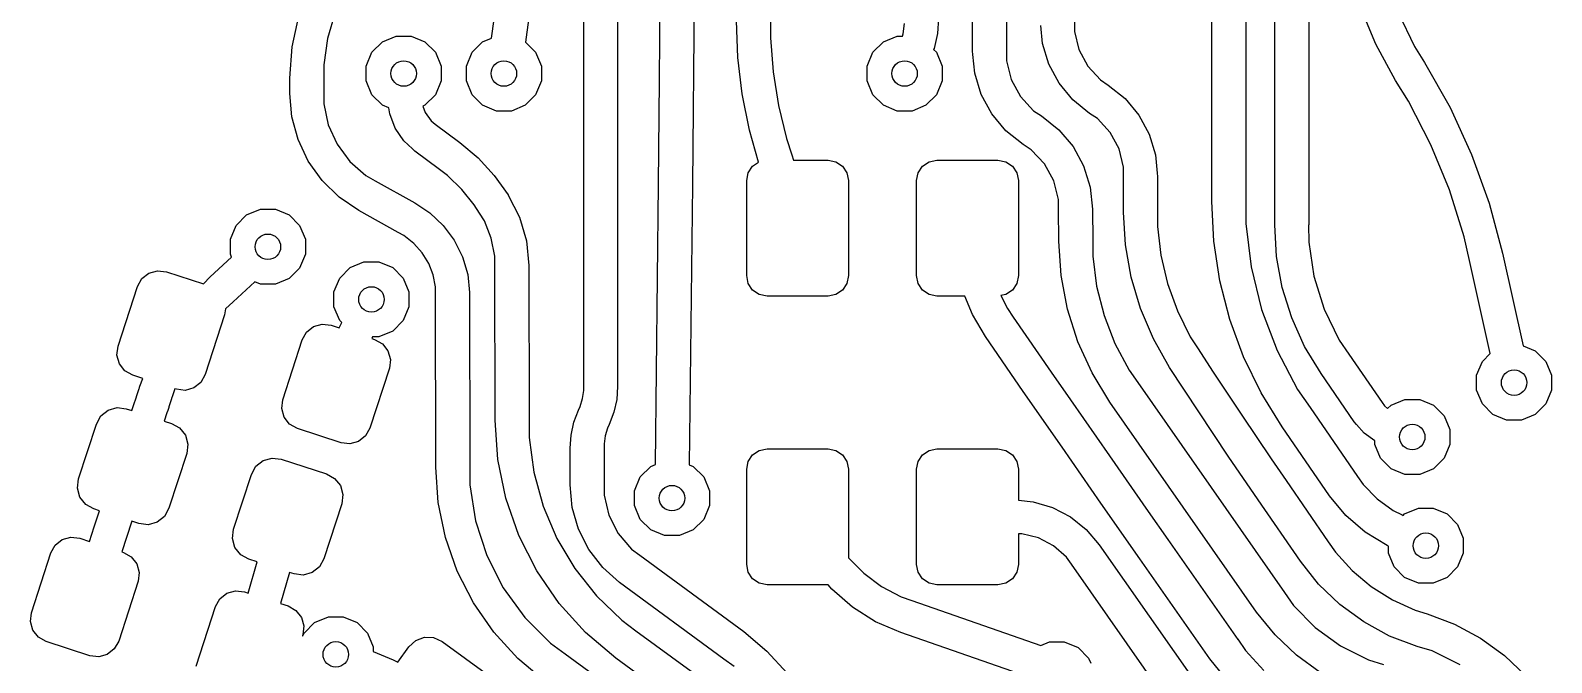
# Model space of a CAD drawing. Extents: x 111.5 to 167.6, y -133.5 to -81.5.
# Drawn here: x 154.14 to 163.1, y -120.88 to -117.16 of the extents above; entities that cross this region are included whole.
import ezdxf

# ---------------------------------------------------------------- set-up
doc = ezdxf.new("R2010")
doc.units = 0
doc.layers.add('BLACK', color=7, linetype='CONTINUOUS')

msp = doc.modelspace()

# ---------------------------------------------------------------- linework, layer by layer
at = {"layer": 'BLACK', "linetype": 'CONTINUOUS'}
for p, q in [((159.69, -117.285982), (159.69, -112.179908)), ((159.89, -112.179908), (159.89, -117.285982)), ((157.4, -119.259606), (157.4, -112.316903)), ((157.6, -112.316903), (157.6, -119.259608)), ((161.1, -118.169606), (161.1, -112.552676)), ((161.3, -112.552676), (161.3, -118.169606)), ((157.84667, -117.456005), (157.855555, -116.226337)), ((156.857813, -117.207944), (156.98, -116.320057)), ((157.179066, -116.340536), (157.056483, -117.231302)), ((161.471112, -117.180425), (161.472501, -116.787894)), ((158.051108, -116.842616), (158.039994, -118.072987)), ((161.671667, -116.984867), (161.670556, -117.377116)), ((155.682492, -117.259381), (155.721587, -117.078235)), ((155.935679, -117.058494), (155.891682, -117.209737)), ((159.49, -117.090607), (159.483405, -117.181128)), ((162.064748, -117.243509), (161.971686, -117.017729)), ((162.197078, -117.056897), (162.2931, -117.257307)), ((158.308492, -117.322257), (158.299995, -117.106013)), ((158.499995, -117.106063), (158.499996, -117.206443)), ((159.277009, -117.196226), (159.281044, -117.182747)), ((159.281044, -117.182747), (159.29001, -117.121537)), ((159.483405, -117.181128), (159.46376, -117.269737)), ((160.102569, -117.24011), (160.091974, -117.133188)), ((160.290028, -117.113559), (160.289906, -117.168765)), ((160.289906, -117.168765), (160.316906, -117.275823)), ((161.470278, -117.572958), (161.471112, -117.180425)), ((155.669256, -117.444191), (155.682492, -117.259381)), ((155.891682, -117.209737), (155.869386, -117.365662)), ((156.152919, -117.2919), (156.214997, -117.229822)), ((156.214997, -117.229822), (156.296105, -117.196226)), ((156.296105, -117.196226), (156.383895, -117.196226)), ((156.383895, -117.196226), (156.465003, -117.229822)), ((156.465003, -117.229822), (156.527081, -117.2919)), ((156.742919, -117.2919), (156.804997, -117.229822)), ((156.804997, -117.229822), (156.857813, -117.207944)), ((157.056483, -117.231302), (157.117081, -117.2919)), ((158.499996, -117.206443), (158.515756, -117.406685)), ((159.102919, -117.2919), (159.164997, -117.229822)), ((159.164997, -117.229822), (159.246105, -117.196226)), ((159.246105, -117.196226), (159.277009, -117.196226)), ((159.46376, -117.269737), (159.461322, -117.276141)), ((159.461322, -117.276141), (159.477081, -117.2919)), ((160.139727, -117.361751), (160.102569, -117.24011)), ((160.316906, -117.275823), (160.369274, -117.373024)), ((162.182395, -117.457502), (162.064748, -117.243509)), ((162.2931, -117.257307), (162.352006, -117.351521)), ((155.869386, -117.365662), (155.869254, -117.444418)), ((156.119323, -117.373008), (156.152919, -117.2919)), ((156.527081, -117.2919), (156.560677, -117.373008)), ((156.709323, -117.373008), (156.742919, -117.2919)), ((157.117081, -117.2919), (157.150677, -117.373008)), ((158.33393, -117.537168), (158.308492, -117.322257)), ((159.069323, -117.373008), (159.102919, -117.2919)), ((159.477081, -117.2919), (159.510677, -117.373008)), ((159.691921, -117.305491), (159.69, -117.285982)), ((159.691969, -117.305607), (159.691921, -117.305491)), ((159.702922, -117.41529), (159.691969, -117.305607)), ((159.890009, -117.285985), (159.889938, -117.342752)), ((159.889938, -117.342752), (159.917904, -117.452787)), ((159.89, -117.285982), (159.89, -117.285985)), ((159.89, -117.285985), (159.890009, -117.285985)), ((160.200053, -117.473724), (160.139727, -117.361751)), ((162.352006, -117.351521), (162.352005, -117.351521)), ((162.352005, -117.351521), (162.502428, -117.616603)), ((155.669169, -117.531893), (155.669253, -117.444225)), ((155.669253, -117.444225), (155.669256, -117.444191)), ((155.869253, -117.444418), (155.869169, -117.532085)), ((155.869254, -117.444418), (155.869253, -117.444418)), ((156.119323, -117.460798), (156.119323, -117.373008)), ((156.560677, -117.373008), (156.560677, -117.460798)), ((156.709323, -117.460798), (156.709323, -117.373008)), ((157.150677, -117.373008), (157.150677, -117.460798)), ((158.515756, -117.406685), (158.547179, -117.605074)), ((159.069323, -117.460798), (159.069323, -117.373008)), ((159.510677, -117.373008), (159.510677, -117.460798)), ((159.74116, -117.539492), (159.702922, -117.41529)), ((159.917904, -117.452787), (159.972114, -117.552542)), ((160.369274, -117.373024), (160.443829, -117.454462)), ((160.443829, -117.454462), (160.489999, -117.484726)), ((161.670556, -117.377116), (161.67, -117.769366)), ((155.66948, -117.535086), (155.669169, -117.531893)), ((155.681449, -117.671254), (155.66948, -117.535086)), ((155.869169, -117.532085), (155.869168, -117.53209)), ((155.869168, -117.53209), (155.869169, -117.532092)), ((155.869169, -117.532092), (155.869199, -117.532092)), ((155.869199, -117.532092), (155.869242, -117.595085)), ((156.152919, -117.541906), (156.119323, -117.460798)), ((156.214997, -117.603984), (156.152919, -117.541906)), ((156.527081, -117.541906), (156.465003, -117.603984)), ((156.560677, -117.460798), (156.527081, -117.541906)), ((156.742919, -117.541906), (156.709323, -117.460798)), ((156.804997, -117.603984), (156.742919, -117.541906)), ((157.117081, -117.541906), (157.055003, -117.603984)), ((157.150677, -117.460798), (157.117081, -117.541906)), ((157.840006, -118.070819), (157.84667, -117.456005)), ((158.376151, -117.74942), (158.33393, -117.537168)), ((159.102919, -117.541906), (159.069323, -117.460798)), ((159.164997, -117.603984), (159.102919, -117.541906)), ((159.477081, -117.541906), (159.415003, -117.603984)), ((159.510677, -117.460798), (159.477081, -117.541906)), ((159.803212, -117.653675), (159.74116, -117.539492)), ((160.281199, -117.571665), (160.200053, -117.473724)), ((160.489999, -117.484726), (160.489999, -117.484727)), ((160.489999, -117.484727), (160.490001, -117.484729)), ((160.490001, -117.484729), (160.588802, -117.564821)), ((162.182397, -117.457509), (162.182395, -117.457502)), ((162.258745, -117.579664), (162.182397, -117.457509)), ((155.869242, -117.595085), (155.895732, -117.718253)), ((156.253036, -117.61974), (156.214997, -117.603984)), ((156.258105, -117.654189), (156.253036, -117.61974)), ((156.465003, -117.603984), (156.452869, -117.609009)), ((156.452869, -117.609009), (156.465802, -117.646535)), ((156.886105, -117.63758), (156.804997, -117.603984)), ((157.055003, -117.603984), (156.973895, -117.63758)), ((158.547179, -117.605074), (158.594071, -117.800385)), ((159.246105, -117.63758), (159.164997, -117.603984)), ((159.415003, -117.603984), (159.333895, -117.63758)), ((159.972114, -117.552542), (160.049229, -117.635867)), ((160.380001, -117.651761), (160.281199, -117.571665)), ((160.588802, -117.564821), (160.669949, -117.662762)), ((161.47, -117.965491), (161.470278, -117.572958)), ((162.390191, -117.836032), (162.258745, -117.579664)), ((162.502428, -117.616603), (162.629873, -117.893467)), ((155.718099, -117.806273), (155.681449, -117.671254)), ((155.895732, -117.718253), (155.947645, -117.833045)), ((156.290492, -117.737924), (156.258105, -117.654189)), ((156.465802, -117.646535), (156.501675, -117.69582)), ((156.501675, -117.69582), (156.52606, -117.714104)), ((156.52606, -117.714104), (156.526061, -117.714105)), ((156.526061, -117.714105), (156.526062, -117.714106)), ((156.526062, -117.714106), (156.670423, -117.822572)), ((156.973895, -117.63758), (156.886105, -117.63758)), ((159.333895, -117.63758), (159.246105, -117.63758)), ((159.886625, -117.753327), (159.803212, -117.653675)), ((160.049229, -117.635867), (160.096899, -117.66669)), ((160.096899, -117.66669), (160.096898, -117.66669)), ((160.096898, -117.66669), (160.096899, -117.666691)), ((160.096899, -117.666691), (160.198435, -117.74781)), ((160.380002, -117.651762), (160.380001, -117.651761)), ((160.426173, -117.682027), (160.380002, -117.651762)), ((160.50073, -117.763464), (160.426173, -117.682027)), ((160.669949, -117.662762), (160.730278, -117.774734)), ((155.778001, -117.932705), (155.718099, -117.806273)), ((156.340592, -117.812425), (156.290492, -117.737924)), ((156.391002, -117.859937), (156.340592, -117.812425)), ((158.429624, -117.939013), (158.376151, -117.74942)), ((158.594071, -117.800385), (158.625106, -117.8959)), ((159.988098, -117.834506), (159.886625, -117.753327)), ((160.198435, -117.74781), (160.28205, -117.8473)), ((160.553101, -117.860665), (160.50073, -117.763464)), ((160.730278, -117.774734), (160.767438, -117.896374)), ((161.67, -117.769366), (161.67, -117.965491)), ((155.947645, -117.833045), (156.022639, -117.934278)), ((156.391481, -117.860747), (156.391002, -117.859937)), ((156.405924, -117.874002), (156.391481, -117.860747)), ((156.405927, -117.874004), (156.405924, -117.874002)), ((156.550283, -117.982467), (156.405927, -117.874004)), ((156.670423, -117.822572), (156.670424, -117.822573)), ((156.670424, -117.822573), (156.77786, -117.913957)), ((158.625106, -117.8959), (158.625106, -117.895901)), ((158.625106, -117.895901), (158.635179, -117.926903)), ((159.988101, -117.834509), (159.988098, -117.834506)), ((160.035941, -117.865385), (159.988101, -117.834509)), ((160.113427, -117.948833), (160.035941, -117.865385)), ((160.28205, -117.8473), (160.344484, -117.961283)), ((160.580103, -117.967724), (160.553101, -117.860665)), ((160.767438, -117.896374), (160.778038, -118.003329)), ((162.499465, -118.102608), (162.390191, -117.836032)), ((162.629873, -117.893467), (162.733425, -118.180125)), ((155.859273, -118.046583), (155.778001, -117.932705)), ((156.022639, -117.934278), (156.117327, -118.017382)), ((156.550283, -117.982468), (156.550283, -117.982467)), ((156.597087, -118.017638), (156.550283, -117.982468)), ((156.77786, -117.913957), (156.873489, -118.017634)), ((158.369134, -118.000981), (158.395147, -117.96205)), ((158.395147, -117.96205), (158.429624, -117.939013)), ((158.635179, -117.926903), (158.84, -117.926903)), ((158.84, -117.926903), (158.885922, -117.936037)), ((158.885922, -117.936037), (158.924853, -117.96205)), ((158.924853, -117.96205), (158.950866, -118.000981)), ((159.369134, -118.000981), (159.395147, -117.96205)), ((159.395147, -117.96205), (159.434078, -117.936037)), ((159.434078, -117.936037), (159.48, -117.926903)), ((159.48, -117.926903), (159.84, -117.926903)), ((159.84, -117.926903), (159.885922, -117.936037)), ((159.885922, -117.936037), (159.924853, -117.96205)), ((159.924853, -117.96205), (159.950866, -118.000981)), ((160.168133, -118.048708), (160.113427, -117.948833)), ((160.344484, -117.961283), (160.383301, -118.085311)), ((160.579982, -118.02293), (160.580103, -117.967724)), ((161.47, -118.307542), (161.47, -117.965491)), ((161.67, -117.965491), (161.67, -118.307542)), ((155.959366, -118.144332), (155.859273, -118.046583)), ((156.117327, -118.017382), (156.172329, -118.048088)), ((156.172329, -118.048088), (156.405166, -118.177552)), ((156.68153, -118.098752), (156.597087, -118.017638)), ((156.873489, -118.017634), (156.955899, -118.132067)), ((157.822144, -119.718577), (157.840006, -118.070819)), ((158.039994, -118.072987), (158.022136, -119.72035)), ((158.36, -118.046903), (158.369134, -118.000981)), ((158.36, -118.606903), (158.36, -118.046903)), ((158.950866, -118.000981), (158.96, -118.046903)), ((158.96, -118.046903), (158.96, -118.606903)), ((159.36, -118.046903), (159.369134, -118.000981)), ((159.36, -118.606903), (159.36, -118.046903)), ((159.950866, -118.000981), (159.96, -118.046903)), ((159.96, -118.046903), (159.96, -118.606903)), ((160.196733, -118.158934), (160.168133, -118.048708)), ((160.58, -118.02293), (160.579982, -118.02293)), ((160.58, -118.022931), (160.58, -118.02293)), ((160.58, -118.022937), (160.58, -118.022931)), ((160.58, -118.231951), (160.58, -118.022937)), ((160.778038, -118.003329), (160.778079, -118.003428)), ((160.778079, -118.003428), (160.78, -118.022937)), ((160.78, -118.022937), (160.78, -118.231951)), ((156.075137, -118.222884), (155.959366, -118.144332)), ((156.755572, -118.189459), (156.68153, -118.098752)), ((156.955899, -118.132067), (156.955915, -118.132082)), ((156.955915, -118.132082), (156.955914, -118.132082)), ((156.955914, -118.132082), (156.955916, -118.132086)), ((156.955916, -118.132086), (156.955917, -118.132086)), ((156.955917, -118.132086), (156.955918, -118.13209)), ((156.955918, -118.13209), (157.02184, -118.261829)), ((160.196991, -118.215679), (160.196733, -118.158934)), ((160.383301, -118.085311), (160.396988, -118.21455)), ((161.11184, -118.404596), (161.099996, -118.169606)), ((161.099996, -118.169606), (161.1, -118.169606)), ((161.3, -118.169606), (161.299996, -118.169646)), ((161.299996, -118.169646), (161.299998, -118.298909)), ((162.58578, -118.377476), (162.499465, -118.102608)), ((155.352919, -118.3119), (155.414997, -118.249822)), ((155.414997, -118.249822), (155.496105, -118.216226)), ((155.496105, -118.216226), (155.583895, -118.216226)), ((155.583895, -118.216226), (155.665003, -118.249822)), ((155.665003, -118.249822), (155.727081, -118.3119)), ((156.307979, -118.352351), (156.075137, -118.222884)), ((156.405166, -118.177552), (156.405168, -118.177553)), ((156.405168, -118.177553), (156.494662, -118.237601)), ((156.494662, -118.237601), (156.572922, -118.311697)), ((156.786854, -118.238946), (156.755572, -118.189459)), ((156.786857, -118.238944), (156.786854, -118.238946)), ((156.786858, -118.238944), (156.786857, -118.238944)), ((156.786859, -118.238948), (156.786858, -118.238944)), ((156.815822, -118.284887), (156.786859, -118.238948)), ((157.02184, -118.261829), (157.062467, -118.401577)), ((160.196974, -118.215866), (160.196991, -118.215679)), ((160.198208, -118.404205), (160.196974, -118.215866)), ((160.39697, -118.21455), (160.396969, -118.214551)), ((160.396969, -118.214551), (160.39697, -118.214556)), ((160.396988, -118.21455), (160.39697, -118.21455)), ((160.39697, -118.214556), (160.398204, -118.402895)), ((160.58006, -118.232567), (160.58, -118.231951)), ((160.591157, -118.425075), (160.58006, -118.232567)), ((160.78, -118.231951), (160.78, -118.231954)), ((160.78, -118.231954), (160.780025, -118.231954)), ((160.780025, -118.231954), (160.780064, -118.317302)), ((162.733425, -118.180125), (162.812286, -118.474322)), ((155.319323, -118.393008), (155.352919, -118.3119)), ((155.727081, -118.3119), (155.760677, -118.393008)), ((156.572922, -118.311697), (156.637767, -118.397778)), ((156.855758, -118.385892), (156.815822, -118.284887)), ((160.780064, -118.317302), (160.799683, -118.486866)), ((161.299998, -118.298909), (161.331179, -118.55563)), ((161.481216, -118.493419), (161.469981, -118.307545)), ((161.469981, -118.307545), (161.47, -118.307545)), ((161.47, -118.307545), (161.47, -118.307542)), ((161.67, -118.307542), (161.669981, -118.307733)), ((161.669981, -118.307733), (161.670048, -118.409095)), ((155.319323, -118.480798), (155.319323, -118.393008)), ((155.760677, -118.393008), (155.760677, -118.480798)), ((156.30798, -118.352351), (156.307979, -118.352351)), ((156.307982, -118.352353), (156.30798, -118.352351)), ((156.340587, -118.370517), (156.307982, -118.352353)), ((156.398886, -118.417136), (156.340587, -118.370517)), ((156.448619, -118.472802), (156.398886, -118.417136)), ((156.637767, -118.397778), (156.637757, -118.397784)), ((156.637757, -118.397784), (156.637758, -118.397788)), ((156.637758, -118.397788), (156.637762, -118.397792)), ((156.637762, -118.397792), (156.687084, -118.495247)), ((156.876198, -118.492564), (156.855758, -118.385892)), ((157.062467, -118.401577), (157.076377, -118.546445)), ((160.21167, -118.605435), (160.198184, -118.404208)), ((160.198184, -118.404208), (160.198208, -118.404208)), ((160.198208, -118.404208), (160.198208, -118.404205)), ((160.398204, -118.402895), (160.398181, -118.403138)), ((160.398181, -118.403138), (160.398758, -118.491832)), ((160.624419, -118.615643), (160.591157, -118.425075)), ((161.147252, -118.637204), (161.11184, -118.404596)), ((161.670048, -118.409095), (161.700578, -118.6099)), ((162.617139, -118.518073), (162.58578, -118.377476)), ((155.199938, -118.613653), (155.326258, -118.497542)), ((155.326258, -118.497542), (155.319323, -118.480798)), ((155.760677, -118.480798), (155.727081, -118.561906)), ((156.024997, -118.559822), (156.106105, -118.526226)), ((156.106105, -118.526226), (156.193895, -118.526226)), ((156.193895, -118.526226), (156.275003, -118.559822)), ((156.468508, -118.504321), (156.448619, -118.472802)), ((156.468522, -118.504364), (156.468508, -118.504321)), ((156.487726, -118.534933), (156.468522, -118.504364)), ((156.687084, -118.495247), (156.717435, -118.60017)), ((156.876377, -118.546706), (156.876198, -118.492564)), ((160.398758, -118.491832), (160.421333, -118.668277)), ((160.799683, -118.486866), (160.838666, -118.65305)), ((161.514747, -118.676588), (161.481216, -118.493419)), ((162.61715, -118.51807), (162.617139, -118.518073)), ((162.61715, -118.518071), (162.61715, -118.51807)), ((162.7393, -119.065518), (162.61715, -118.518071)), ((162.812286, -118.474322), (162.81235, -118.474517)), ((162.81235, -118.474517), (162.934169, -119.020481)), ((154.797565, -118.624588), (154.838932, -118.591978)), ((154.838932, -118.591978), (154.889629, -118.577679)), ((154.889629, -118.577679), (154.941938, -118.583871)), ((154.941938, -118.583871), (155.160471, -118.654876)), ((155.160471, -118.654876), (155.199923, -118.613641)), ((155.199923, -118.613641), (155.199936, -118.613655)), ((155.199936, -118.613655), (155.199938, -118.613653)), ((155.727081, -118.561906), (155.665003, -118.623984)), ((155.962919, -118.6219), (156.024997, -118.559822)), ((156.275003, -118.559822), (156.337081, -118.6219)), ((156.514174, -118.602115), (156.487726, -118.534933)), ((156.527677, -118.673042), (156.514174, -118.602115)), ((156.717435, -118.60017), (156.727448, -118.705649)), ((156.876362, -118.546867), (156.876377, -118.546706)), ((156.878265, -119.45736), (156.876362, -118.546867)), ((157.076377, -118.546445), (157.076362, -118.546445)), ((157.076362, -118.546445), (157.076362, -118.546449)), ((157.076362, -118.546449), (157.078265, -119.456942)), ((158.369134, -118.652825), (158.36, -118.606903)), ((158.96, -118.606903), (158.950866, -118.652825)), ((159.369134, -118.652825), (159.36, -118.606903)), ((159.96, -118.606903), (159.950866, -118.652825)), ((160.24928, -118.803575), (160.21167, -118.605435)), ((160.679369, -118.801122), (160.624419, -118.615643)), ((161.331179, -118.55563), (161.393083, -118.806719)), ((161.700578, -118.6099), (161.760939, -118.803835)), ((154.657492, -119.022437), (154.771828, -118.670546)), ((154.771828, -118.670546), (154.797565, -118.624588)), ((155.462729, -118.643755), (155.335287, -118.760896)), ((155.496105, -118.65758), (155.462729, -118.643755)), ((155.583895, -118.65758), (155.496105, -118.65758)), ((155.665003, -118.623984), (155.583895, -118.65758)), ((155.929323, -118.703008), (155.962919, -118.6219)), ((155.929323, -118.790798), (155.929323, -118.703008)), ((156.337081, -118.6219), (156.370677, -118.703008)), ((156.370677, -118.703008), (156.370677, -118.790798)), ((156.527758, -118.709143), (156.527677, -118.673042)), ((156.527773, -118.709143), (156.527758, -118.709143)), ((156.527773, -118.709144), (156.527773, -118.709143)), ((156.527773, -118.70915), (156.527773, -118.709144)), ((156.529062, -119.732541), (156.527773, -118.70915)), ((156.727448, -118.705649), (156.727773, -118.708898)), ((156.727773, -118.708898), (156.729062, -119.732289)), ((158.395147, -118.691756), (158.369134, -118.652825)), ((158.434078, -118.717769), (158.395147, -118.691756)), ((158.924853, -118.691756), (158.885922, -118.717769)), ((158.950866, -118.652825), (158.924853, -118.691756)), ((159.395147, -118.691756), (159.369134, -118.652825)), ((159.434078, -118.717769), (159.395147, -118.691756)), ((159.924853, -118.691756), (159.885922, -118.717769)), ((159.950866, -118.652825), (159.924853, -118.691756)), ((160.421333, -118.668277), (160.464984, -118.840722)), ((160.838666, -118.65305), (160.896495, -118.813651)), ((161.205873, -118.865072), (161.147252, -118.637204)), ((161.570086, -118.854388), (161.514747, -118.676588)), ((155.335127, -118.761017), (155.289473, -118.802989)), ((155.335284, -118.7609), (155.335127, -118.761017)), ((155.335285, -118.760898), (155.335284, -118.7609)), ((155.335286, -118.760899), (155.335285, -118.760898)), ((155.335287, -118.760896), (155.335286, -118.760899)), ((155.962919, -118.871906), (155.929323, -118.790798)), ((156.370677, -118.790798), (156.337081, -118.871906)), ((158.48, -118.726903), (158.434078, -118.717769)), ((158.84, -118.726903), (158.48, -118.726903)), ((158.885922, -118.717769), (158.84, -118.726903)), ((159.48, -118.726903), (159.434078, -118.717769)), ((159.64547, -118.726903), (159.48, -118.726903)), ((159.689448, -118.834856), (159.64547, -118.726903)), ((159.885922, -118.717769), (159.85743, -118.723436)), ((159.85743, -118.723436), (159.895764, -118.800913)), ((155.285398, -118.837415), (155.171062, -119.189306)), ((155.289473, -118.802989), (155.285398, -118.837415)), ((155.959931, -118.914637), (155.974623, -118.88361)), ((155.974623, -118.88361), (155.962919, -118.871906)), ((156.337081, -118.871906), (156.275003, -118.933984)), ((159.765966, -118.964836), (159.689448, -118.834856)), ((159.895764, -118.800913), (159.930505, -118.851139)), ((159.930505, -118.851139), (159.930505, -118.85114)), ((159.930505, -118.85114), (159.930505, -118.851141)), ((159.930505, -118.851141), (160.153887, -119.174374)), ((160.310469, -118.995747), (160.24928, -118.803575)), ((160.464984, -118.840722), (160.529075, -119.006658)), ((160.755278, -118.979055), (160.679369, -118.801122)), ((160.896495, -118.813651), (160.972405, -118.966538)), ((161.287108, -119.085891), (161.205873, -118.865072)), ((161.393083, -118.806719), (161.48481, -119.048512)), ((161.646428, -119.024232), (161.570086, -118.854388)), ((161.760939, -118.803835), (161.84976, -118.986497)), ((155.741906, -118.985744), (155.767643, -118.939786)), ((155.767643, -118.939786), (155.80901, -118.907176)), ((155.80901, -118.907176), (155.859707, -118.892877)), ((155.859707, -118.892877), (155.912016, -118.899069)), ((155.912016, -118.899069), (155.959931, -118.914637)), ((156.156151, -118.96758), (156.151714, -118.976951)), ((156.151714, -118.976951), (156.168801, -118.982503)), ((156.193895, -118.96758), (156.156151, -118.96758)), ((156.275003, -118.933984), (156.193895, -118.96758)), ((159.765967, -118.964837), (159.765965, -118.964836)), ((159.765965, -118.964836), (159.765966, -118.964836)), ((159.765969, -118.964841), (159.765967, -118.964837)), ((159.989355, -119.28808), (159.765969, -118.964841)), ((160.972405, -118.966538), (161.01886, -119.038133)), ((154.6513, -119.074746), (154.657492, -119.022437)), ((155.62757, -119.337635), (155.741906, -118.985744)), ((156.168801, -118.982503), (156.214759, -119.008241)), ((156.214759, -119.008241), (156.247369, -119.049607)), ((156.247369, -119.049607), (156.261668, -119.100304)), ((160.394345, -119.179156), (160.310469, -118.995747)), ((160.529075, -119.006658), (160.612675, -119.163673)), ((160.851139, -119.147081), (160.755278, -118.979055)), ((161.01886, -119.038133), (161.018861, -119.038132)), ((161.018861, -119.038132), (161.103612, -119.168599)), ((161.48481, -119.048512), (161.605019, -119.277482)), ((161.742656, -119.183641), (161.646428, -119.024232)), ((161.84976, -118.986497), (161.907339, -119.070153)), ((162.692919, -119.1119), (162.7393, -119.065518)), ((162.934169, -119.020481), (163.005003, -119.049822)), ((163.005003, -119.049822), (163.067081, -119.1119)), ((154.665599, -119.125443), (154.6513, -119.074746)), ((154.698209, -119.166809), (154.665599, -119.125443)), ((156.255476, -119.152613), (156.14114, -119.504504)), ((156.261668, -119.100304), (156.255476, -119.152613)), ((160.85114, -119.147083), (160.851139, -119.147081)), ((160.851142, -119.147083), (160.85114, -119.147082)), ((160.85114, -119.147082), (160.85114, -119.147083)), ((161.022798, -119.408752), (160.851142, -119.147083)), ((161.390134, -119.297424), (161.287108, -119.085891)), ((161.907339, -119.070153), (161.907338, -119.070153)), ((161.907338, -119.070153), (161.907339, -119.070155)), ((161.907339, -119.070155), (162.103093, -119.354191)), ((162.659323, -119.193008), (162.692919, -119.1119)), ((163.067081, -119.1119), (163.100677, -119.193008)), ((154.744167, -119.192547), (154.698209, -119.166809)), ((154.804283, -119.212079), (154.744167, -119.192547)), ((154.785825, -119.258522), (154.804283, -119.212079)), ((155.145325, -119.235264), (155.103958, -119.267874)), ((155.171062, -119.189306), (155.145325, -119.235264)), ((160.153887, -119.174374), (160.2677, -119.339059)), ((160.499688, -119.351133), (160.394345, -119.179156)), ((160.612675, -119.163673), (160.663627, -119.236573)), ((160.663627, -119.236573), (160.663627, -119.236574)), ((160.663627, -119.236574), (160.663628, -119.236575)), ((160.663628, -119.236575), (161.52746, -120.472791)), ((161.103612, -119.168599), (161.275452, -119.427997)), ((161.742661, -119.183649), (161.742656, -119.183641)), ((161.938415, -119.467685), (161.742661, -119.183649)), ((162.659323, -119.280798), (162.659323, -119.193008)), ((163.100677, -119.193008), (163.100677, -119.280798)), ((154.759699, -119.338898), (154.765495, -119.32106)), ((154.765495, -119.32106), (154.765499, -119.32105)), ((154.765499, -119.32105), (154.766459, -119.318094)), ((154.766459, -119.318094), (154.766462, -119.318085)), ((154.766462, -119.318085), (154.770327, -119.306192)), ((154.770327, -119.306192), (154.770328, -119.306189)), ((154.770328, -119.306189), (154.774191, -119.2943)), ((154.774191, -119.294297), (154.774193, -119.294293)), ((154.774191, -119.2943), (154.774191, -119.294297)), ((154.774193, -119.294293), (154.778058, -119.2824)), ((154.778058, -119.2824), (154.778059, -119.282397)), ((154.778059, -119.282397), (154.78192, -119.270514)), ((154.78192, -119.270512), (154.782886, -119.267539)), ((154.78192, -119.270514), (154.78192, -119.270512)), ((154.782886, -119.267539), (154.78289, -119.267529)), ((154.78289, -119.267529), (154.784823, -119.261582)), ((154.784823, -119.261582), (154.784826, -119.261573)), ((154.784826, -119.261573), (154.784829, -119.261563)), ((154.784829, -119.261563), (154.785784, -119.258624)), ((154.785784, -119.258624), (154.785785, -119.258622)), ((154.785785, -119.258622), (154.785786, -119.258622)), ((154.785786, -119.258622), (154.785796, -119.25859)), ((154.785796, -119.25859), (154.785825, -119.258522)), ((154.972129, -119.332321), (154.968268, -119.344207)), ((154.972132, -119.332316), (154.972129, -119.332321)), ((154.973098, -119.329343), (154.972132, -119.332316)), ((154.973099, -119.329335), (154.973098, -119.329343)), ((154.975027, -119.323406), (154.973099, -119.329335)), ((154.975988, -119.320452), (154.975027, -119.323406)), ((154.975993, -119.320429), (154.975988, -119.320452)), ((154.975999, -119.32042), (154.975993, -119.320429)), ((154.991443, -119.272891), (154.975999, -119.32042)), ((155.000952, -119.275981), (154.991443, -119.272891)), ((155.053261, -119.282173), (155.000952, -119.275981)), ((155.103958, -119.267874), (155.053261, -119.282173)), ((157.379402, -119.376914), (157.393095, -119.330989)), ((157.393095, -119.330989), (157.400014, -119.283568)), ((157.400014, -119.283568), (157.4, -119.259606)), ((157.594444, -119.336153), (157.577897, -119.411092)), ((157.6, -119.25961), (157.594444, -119.336153)), ((157.6, -119.259608), (157.599999, -119.259609)), ((157.599999, -119.259609), (157.6, -119.25961)), ((160.217581, -119.617559), (159.989355, -119.28808)), ((161.513907, -119.497525), (161.390134, -119.297424)), ((161.605019, -119.277482), (161.678487, -119.383887)), ((162.154997, -119.369822), (162.236105, -119.336226)), ((162.236105, -119.336226), (162.323895, -119.336226)), ((162.323895, -119.336226), (162.405003, -119.369822)), ((162.692919, -119.361906), (162.659323, -119.280798)), ((163.100677, -119.280798), (163.067081, -119.361906)), ((154.556421, -119.43271), (154.599319, -119.398892)), ((154.599319, -119.398892), (154.651893, -119.384065)), ((154.651893, -119.384065), (154.70614, -119.390485)), ((154.70614, -119.390485), (154.739424, -119.401299)), ((154.739424, -119.401299), (154.754868, -119.353769)), ((154.754868, -119.353769), (154.759697, -119.338905)), ((154.759697, -119.338905), (154.759699, -119.338898)), ((154.94508, -119.415572), (154.929636, -119.463103)), ((154.945081, -119.415568), (154.94508, -119.415572)), ((154.949911, -119.400701), (154.945081, -119.415568)), ((154.949912, -119.400694), (154.949911, -119.400701)), ((154.955706, -119.382864), (154.949912, -119.400694)), ((154.956669, -119.379902), (154.955706, -119.382864)), ((154.956672, -119.379895), (154.956669, -119.379901)), ((154.956669, -119.379901), (154.956669, -119.379902)), ((154.960537, -119.368001), (154.956672, -119.379895)), ((154.960538, -119.367995), (154.960537, -119.368001)), ((154.964403, -119.3561), (154.960538, -119.367995)), ((154.968266, -119.344214), (154.964403, -119.3561)), ((154.968268, -119.344207), (154.968266, -119.344214)), ((155.621378, -119.389944), (155.62757, -119.337635)), ((155.635677, -119.440641), (155.621378, -119.389944)), ((157.34211, -119.4704), (157.369289, -119.398688)), ((157.369289, -119.398688), (157.369298, -119.398641)), ((157.369298, -119.398641), (157.369299, -119.398641)), ((157.369299, -119.398641), (157.369303, -119.398632)), ((157.369302, -119.398632), (157.369304, -119.398628)), ((157.369303, -119.398632), (157.369302, -119.398632)), ((157.369304, -119.398628), (157.379402, -119.376914)), ((157.577897, -119.411092), (157.550703, -119.482858)), ((160.2677, -119.339059), (160.496035, -119.667937)), ((161.363523, -120.587354), (160.499688, -119.351133)), ((161.196801, -119.668867), (161.022798, -119.408752)), ((161.678487, -119.383887), (161.958095, -119.788838)), ((162.103093, -119.354191), (162.103099, -119.354203)), ((162.103099, -119.354203), (162.103104, -119.354207)), ((162.103104, -119.354207), (162.103135, -119.354185)), ((162.103135, -119.354185), (162.115789, -119.372537)), ((162.115789, -119.372537), (162.134823, -119.389995)), ((162.134823, -119.389995), (162.154997, -119.369822)), ((162.405003, -119.369822), (162.467081, -119.4319)), ((162.754997, -119.423984), (162.692919, -119.361906)), ((162.836105, -119.45758), (162.754997, -119.423984)), ((163.005003, -119.423984), (162.923895, -119.45758)), ((163.067081, -119.361906), (163.005003, -119.423984)), ((154.424664, -119.80373), (154.52973, -119.480371)), ((154.52973, -119.480371), (154.556421, -119.43271)), ((154.929636, -119.463103), (154.972436, -119.47701)), ((154.972436, -119.47701), (155.020097, -119.503701)), ((155.020097, -119.503701), (155.053915, -119.546599)), ((155.668287, -119.482007), (155.635677, -119.440641)), ((155.714245, -119.507745), (155.668287, -119.482007)), ((155.97103, -119.591179), (155.714245, -119.507745)), ((156.14114, -119.504504), (156.115403, -119.550462)), ((156.894262, -119.689531), (156.878238, -119.457361)), ((156.878238, -119.457361), (156.878265, -119.457361)), ((156.878265, -119.457361), (156.878265, -119.45736)), ((157.078265, -119.456942), (157.078237, -119.457226)), ((157.078237, -119.457226), (157.078451, -119.56018)), ((157.325558, -119.545341), (157.34211, -119.4704)), ((157.540602, -119.504595), (157.526907, -119.550515)), ((157.550706, -119.48287), (157.540602, -119.504595)), ((157.550702, -119.482857), (157.550698, -119.48286)), ((157.550698, -119.48286), (157.550698, -119.482866)), ((157.550698, -119.482866), (157.550706, -119.48287)), ((157.550703, -119.482858), (157.550702, -119.482857)), ((161.275452, -119.427997), (161.449618, -119.68584)), ((161.79352, -119.902482), (161.513907, -119.497525)), ((161.951067, -119.482659), (161.938415, -119.467685)), ((161.952039, -119.483289), (161.951067, -119.482659)), ((161.997022, -119.535003), (161.952039, -119.483289)), ((162.467081, -119.4319), (162.500677, -119.513008)), ((162.500677, -119.513008), (162.500677, -119.600798)), ((162.923895, -119.45758), (162.836105, -119.45758)), ((155.053915, -119.546599), (155.068742, -119.599173)), ((155.068742, -119.599173), (155.062322, -119.65342)), ((156.023339, -119.597371), (155.97103, -119.591179)), ((156.074036, -119.583072), (156.023339, -119.597371)), ((156.115403, -119.550462), (156.074036, -119.583072)), ((157.078451, -119.56018), (157.106389, -119.764761)), ((157.32, -119.621886), (157.325558, -119.545341)), ((157.526907, -119.550515), (157.519986, -119.597932)), ((157.519986, -119.597932), (157.52, -119.621886)), ((162.059323, -119.580388), (161.997022, -119.535003)), ((162.059323, -119.600798), (162.059323, -119.580388)), ((162.092919, -119.681906), (162.059323, -119.600798)), ((162.500677, -119.600798), (162.467081, -119.681906)), ((155.062322, -119.65342), (154.957256, -119.976779)), ((155.469435, -119.729366), (155.512333, -119.695548)), ((155.512333, -119.695548), (155.564907, -119.680721)), ((155.564907, -119.680721), (155.619154, -119.687141)), ((155.619154, -119.687141), (155.88545, -119.773666)), ((156.941074, -119.917497), (156.894262, -119.689531)), ((157.32, -119.621889), (157.32, -119.621886)), ((157.32, -119.838236), (157.32, -119.621889)), ((157.52, -119.621886), (157.52, -119.621889)), ((157.52, -119.621889), (157.52, -119.838236)), ((158.369134, -119.700981), (158.395147, -119.66205)), ((158.395147, -119.66205), (158.434078, -119.636037)), ((158.434078, -119.636037), (158.48, -119.626903)), ((158.48, -119.626903), (158.84, -119.626903)), ((158.84, -119.626903), (158.885922, -119.636037)), ((158.885922, -119.636037), (158.924853, -119.66205)), ((158.924853, -119.66205), (158.950866, -119.700981)), ((159.369134, -119.700981), (159.395147, -119.66205)), ((159.395147, -119.66205), (159.434078, -119.636037)), ((159.434078, -119.636037), (159.48, -119.626903)), ((159.48, -119.626903), (159.84, -119.626903)), ((159.84, -119.626903), (159.885922, -119.636037)), ((159.885922, -119.636037), (159.924853, -119.66205)), ((159.924853, -119.66205), (159.950866, -119.700981)), ((160.446517, -119.946545), (160.217581, -119.617559)), ((160.496035, -119.667937), (160.725079, -119.996321)), ((161.37313, -119.9274), (161.196801, -119.668867)), ((161.449618, -119.68584), (161.537856, -119.813973)), ((162.154997, -119.743984), (162.092919, -119.681906)), ((162.467081, -119.681906), (162.405003, -119.743984)), ((155.337678, -120.100386), (155.442744, -119.777027)), ((155.442744, -119.777027), (155.469435, -119.729366)), ((155.88545, -119.773666), (155.933111, -119.800357)), ((156.529196, -119.73389), (156.529062, -119.732541)), ((156.543467, -119.942114), (156.529196, -119.73389)), ((156.729062, -119.732289), (156.729062, -119.732291)), ((156.729062, -119.732291), (156.729104, -119.732291)), ((156.729104, -119.732291), (156.72922, -119.839466)), ((157.106389, -119.764761), (157.161332, -119.963796)), ((157.732919, -119.7919), (157.794997, -119.729822)), ((157.794997, -119.729822), (157.822144, -119.718577)), ((158.022136, -119.72035), (158.045003, -119.729822)), ((158.045003, -119.729822), (158.107081, -119.7919)), ((158.36, -119.746903), (158.369134, -119.700981)), ((158.36, -120.306903), (158.36, -119.746903)), ((158.950866, -119.700981), (158.96, -119.746903)), ((158.96, -119.746903), (158.96, -120.268586)), ((159.36, -119.746903), (159.369134, -119.700981)), ((159.36, -120.306903), (159.36, -119.746903)), ((159.950866, -119.700981), (159.96, -119.746903)), ((159.96, -119.746903), (159.96, -119.929793)), ((162.236105, -119.77758), (162.154997, -119.743984)), ((162.323895, -119.77758), (162.236105, -119.77758)), ((162.405003, -119.743984), (162.323895, -119.77758)), ((154.418244, -119.857977), (154.424664, -119.80373)), ((154.433071, -119.910551), (154.418244, -119.857977)), ((155.933111, -119.800357), (155.966929, -119.843255)), ((155.966929, -119.843255), (155.981756, -119.895829)), ((156.72922, -119.839466), (156.762949, -120.051147)), ((157.33252, -119.971483), (157.319977, -119.838242)), ((157.319977, -119.838242), (157.32, -119.838242)), ((157.32, -119.83824), (157.32, -119.838236)), ((157.32, -119.838242), (157.32, -119.83824)), ((157.52, -119.838236), (157.519977, -119.838467)), ((157.519977, -119.838467), (157.520035, -119.898818)), ((157.699323, -119.873008), (157.732919, -119.7919)), ((157.699323, -119.960798), (157.699323, -119.873008)), ((158.107081, -119.7919), (158.140677, -119.873008)), ((158.140677, -119.873008), (158.140677, -119.960798)), ((161.537856, -119.813973), (161.537855, -119.813974)), ((161.537855, -119.813974), (161.78568, -120.173846)), ((161.958095, -119.788838), (161.958097, -119.78884)), ((161.958097, -119.78884), (161.958096, -119.78884)), ((161.958096, -119.78884), (161.958099, -119.788844)), ((161.958099, -119.788844), (161.958178, -119.788987)), ((161.958178, -119.788987), (161.991376, -119.837122)), ((161.991376, -119.837122), (162.073271, -119.921076)), ((154.466889, -119.953449), (154.433071, -119.910551)), ((154.51455, -119.98014), (154.466889, -119.953449)), ((155.975336, -119.950076), (155.87027, -120.273435)), ((155.981756, -119.895829), (155.975336, -119.950076)), ((156.585777, -120.147877), (156.543467, -119.942114)), ((157.017839, -120.137194), (156.941074, -119.917497)), ((157.161332, -119.963796), (157.242302, -120.153737)), ((157.520035, -119.898818), (157.548198, -120.016676)), ((157.732919, -120.041906), (157.699323, -119.960798)), ((158.140677, -119.960798), (158.107081, -120.041906)), ((159.96, -119.929793), (160.048047, -119.938275)), ((160.048047, -119.938275), (160.161752, -119.971971)), ((160.676163, -120.275036), (160.446517, -119.946545)), ((161.373135, -119.927408), (161.37313, -119.9274)), ((161.62096, -120.28728), (161.373135, -119.927408)), ((161.79351, -119.902496), (161.793523, -119.902486)), ((161.889183, -120.01873), (161.79351, -119.902496)), ((161.793522, -119.902485), (161.79352, -119.902482)), ((161.793523, -119.902486), (161.793522, -119.902485)), ((162.073271, -119.921076), (162.168095, -119.990094)), ((154.547834, -119.990954), (154.51455, -119.98014)), ((154.516935, -120.086055), (154.547834, -119.990954)), ((154.738045, -120.052758), (154.707146, -120.147861)), ((154.780846, -120.066665), (154.738045, -120.052758)), ((154.930565, -120.02444), (154.887667, -120.058258)), ((154.957256, -119.976779), (154.930565, -120.02444)), ((156.762949, -120.051147), (156.829312, -120.254966)), ((157.369692, -120.100047), (157.33252, -119.971483)), ((157.548198, -120.016676), (157.602975, -120.124764)), ((157.794997, -120.103984), (157.732919, -120.041906)), ((158.107081, -120.041906), (158.045003, -120.103984)), ((160.161752, -119.971971), (160.266935, -120.026754)), ((160.266935, -120.026754), (160.359725, -120.100608)), ((160.725079, -119.996321), (160.839955, -120.160266)), ((162.003007, -120.117259), (161.889183, -120.01873)), ((162.168095, -119.990094), (162.220641, -120.016125)), ((162.220641, -120.016125), (162.220643, -120.016126)), ((162.220643, -120.016126), (162.226023, -120.018795)), ((162.226023, -120.018795), (162.234997, -120.009822)), ((162.234997, -120.009822), (162.316105, -119.976226)), ((162.316105, -119.976226), (162.403895, -119.976226)), ((162.403895, -119.976226), (162.485003, -120.009822)), ((162.485003, -120.009822), (162.547081, -120.0719)), ((154.489122, -120.171654), (154.516934, -120.086058)), ((154.516934, -120.086058), (154.516935, -120.086055)), ((154.835093, -120.073085), (154.780846, -120.066665)), ((154.887667, -120.058258), (154.835093, -120.073085)), ((155.331258, -120.154633), (155.337678, -120.100386)), ((157.123189, -120.344706), (157.017839, -120.137194)), ((157.43019, -120.219422), (157.369692, -120.100047)), ((157.602975, -120.124764), (157.681368, -120.217166)), ((157.876105, -120.13758), (157.794997, -120.103984)), ((157.963895, -120.13758), (157.876105, -120.13758)), ((158.045003, -120.103984), (157.963895, -120.13758)), ((159.980474, -120.126863), (159.96, -120.126879)), ((159.96, -120.126879), (159.96, -120.306903)), ((160.078525, -120.150867), (159.980474, -120.126863)), ((160.359725, -120.100608), (160.436711, -120.190816)), ((162.131687, -120.195246), (162.003007, -120.117259)), ((162.547081, -120.0719), (162.580677, -120.153008)), ((154.26195, -120.239789), (154.287687, -120.193831)), ((154.287687, -120.193831), (154.329054, -120.161221)), ((154.329054, -120.161221), (154.379751, -120.146922)), ((154.379751, -120.146922), (154.43206, -120.153114)), ((154.43206, -120.153114), (154.489122, -120.171654)), ((154.707146, -120.147861), (154.679334, -120.233457)), ((155.346085, -120.207207), (155.331258, -120.154633)), ((155.379903, -120.250105), (155.346085, -120.207207)), ((156.655271, -120.346116), (156.585777, -120.147877)), ((157.242302, -120.153737), (157.347854, -120.331198)), ((157.51189, -120.32542), (157.43019, -120.219422)), ((157.681368, -120.217166), (157.730195, -120.253038)), ((160.168057, -120.197498), (160.078525, -120.150867)), ((160.243932, -120.264082), (160.168057, -120.197498)), ((160.436711, -120.190816), (160.436702, -120.190821)), ((160.436702, -120.190821), (160.436705, -120.190825)), ((160.436705, -120.190825), (161.024293, -121.030815)), ((160.839955, -120.160266), (161.251912, -120.748184)), ((161.78568, -120.173846), (161.785681, -120.173847)), ((161.785681, -120.173847), (161.785694, -120.173838)), ((161.785694, -120.173838), (161.827412, -120.234352)), ((162.131751, -120.195286), (162.131687, -120.195246)), ((162.139323, -120.199042), (162.131751, -120.195286)), ((162.139323, -120.240798), (162.139323, -120.199042)), ((162.580677, -120.153008), (162.580677, -120.240798)), ((154.147614, -120.59168), (154.26195, -120.239789)), ((154.679334, -120.233457), (154.688845, -120.236548)), ((154.688845, -120.236548), (154.734803, -120.262286)), ((154.734803, -120.262286), (154.767413, -120.303652)), ((154.767413, -120.303652), (154.781712, -120.354349)), ((155.427564, -120.276796), (155.379903, -120.250105)), ((155.424225, -120.475488), (155.476328, -120.29264)), ((155.476328, -120.29264), (155.427564, -120.276796)), ((155.843579, -120.321096), (155.800681, -120.354914)), ((155.87027, -120.273435), (155.843579, -120.321096)), ((156.829312, -120.254966), (156.926684, -120.445925)), ((157.730195, -120.253038), (157.730196, -120.253039)), ((157.730196, -120.253039), (158.343497, -120.702793)), ((158.369134, -120.352825), (158.36, -120.306903)), ((158.96, -120.268586), (159.049168, -120.358651)), ((159.369134, -120.352825), (159.36, -120.306903)), ((159.96, -120.306903), (159.950866, -120.352825)), ((160.272766, -120.305368), (160.243932, -120.264082)), ((160.272821, -120.305465), (160.272766, -120.305368)), ((160.860409, -121.145454), (160.272821, -120.305465)), ((161.088117, -120.86295), (160.676163, -120.275036)), ((161.621287, -120.287667), (161.62096, -120.28728)), ((161.728833, -120.423296), (161.621287, -120.287667)), ((161.827412, -120.234352), (161.926293, -120.343125)), ((162.172919, -120.321906), (162.139323, -120.240798)), ((162.234997, -120.383984), (162.172919, -120.321906)), ((162.547081, -120.321906), (162.485003, -120.383984)), ((162.580677, -120.240798), (162.547081, -120.321906)), ((154.77552, -120.406658), (154.661184, -120.758549)), ((154.781712, -120.354349), (154.77552, -120.406658)), ((155.666666, -120.354485), (155.614564, -120.537333)), ((155.69386, -120.363321), (155.666666, -120.354485)), ((155.748107, -120.369741), (155.69386, -120.363321)), ((155.800681, -120.354914), (155.748107, -120.369741)), ((156.750696, -120.533258), (156.655271, -120.346116)), ((157.255244, -120.536334), (157.123189, -120.344706)), ((157.347854, -120.331198), (157.476108, -120.493015)), ((157.61181, -120.414219), (157.51189, -120.32542)), ((158.395147, -120.391756), (158.369134, -120.352825)), ((158.434078, -120.417769), (158.395147, -120.391756)), ((159.049168, -120.358651), (159.154578, -120.436857)), ((159.395147, -120.391756), (159.369134, -120.352825)), ((159.434078, -120.417769), (159.395147, -120.391756)), ((159.924853, -120.391756), (159.885922, -120.417769)), ((159.950866, -120.352825), (159.924853, -120.391756)), ((161.926293, -120.343125), (162.038889, -120.437629)), ((162.316105, -120.41758), (162.234997, -120.383984)), ((162.485003, -120.383984), (162.403895, -120.41758)), ((155.257765, -120.509029), (155.299132, -120.476419)), ((155.299132, -120.476419), (155.349829, -120.46212)), ((155.349829, -120.46212), (155.402138, -120.468312)), ((155.402138, -120.468312), (155.424225, -120.475488)), ((156.926684, -120.445925), (157.052675, -120.61934)), ((157.476108, -120.493015), (157.624776, -120.636303)), ((157.611924, -120.414321), (157.61181, -120.414219)), ((158.225224, -120.864074), (157.611924, -120.414321)), ((158.48, -120.426903), (158.434078, -120.417769)), ((158.838976, -120.426903), (158.48, -120.426903)), ((158.860896, -120.452699), (158.838976, -120.426903)), ((158.982728, -120.558343), (158.860896, -120.452699)), ((159.154578, -120.436857), (159.27062, -120.49819)), ((159.27062, -120.49819), (159.33263, -120.519676)), ((159.48, -120.426903), (159.434078, -120.417769)), ((159.84, -120.426903), (159.48, -120.426903)), ((159.885922, -120.417769), (159.84, -120.426903)), ((161.52746, -120.472791), (161.527462, -120.472793)), ((161.527462, -120.472793), (161.527461, -120.472793)), ((161.527461, -120.472793), (161.527464, -120.472797)), ((161.527464, -120.472797), (161.52766, -120.473146)), ((161.52766, -120.473146), (161.580123, -120.548131)), ((161.853989, -120.543599), (161.728833, -120.423296)), ((162.038889, -120.437629), (162.16316, -120.516152)), ((162.403895, -120.41758), (162.316105, -120.41758)), ((155.117692, -120.906878), (155.232028, -120.554987)), ((155.232028, -120.554987), (155.257765, -120.509029)), ((155.614564, -120.537333), (155.658923, -120.551746)), ((155.658923, -120.551746), (155.704881, -120.577484)), ((155.704881, -120.577484), (155.737491, -120.61885)), ((156.870333, -120.705929), (156.750696, -120.533258)), ((157.411652, -120.70866), (157.255244, -120.536334)), ((159.119159, -120.64431), (158.982728, -120.558343)), ((159.33263, -120.519676), (159.332629, -120.519677)), ((159.332629, -120.519677), (160.092939, -120.783621)), ((161.363493, -120.587382), (161.363526, -120.587359)), ((161.471954, -120.722464), (161.363493, -120.587382)), ((161.363525, -120.587356), (161.363523, -120.587354)), ((161.363526, -120.587359), (161.363525, -120.587356)), ((161.580123, -120.548131), (161.708938, -120.679291)), ((161.994171, -120.646), (161.853989, -120.543599)), ((162.16316, -120.516152), (162.296853, -120.577268)), ((162.296853, -120.577268), (162.367181, -120.598604)), ((154.141422, -120.643989), (154.147614, -120.59168)), ((154.155721, -120.694686), (154.141422, -120.643989)), ((155.737491, -120.61885), (155.75179, -120.669547)), ((155.75179, -120.669547), (155.745598, -120.721856)), ((155.752919, -120.7119), (155.814997, -120.649822)), ((155.814997, -120.649822), (155.896105, -120.616226)), ((155.896105, -120.616226), (155.983895, -120.616226)), ((155.983895, -120.616226), (156.065003, -120.649822)), ((156.065003, -120.649822), (156.127081, -120.7119)), ((157.052675, -120.61934), (157.204195, -120.770957)), ((157.624776, -120.636303), (157.707994, -120.697403)), ((159.267039, -120.708615), (159.119159, -120.64431)), ((161.708938, -120.679291), (161.8577, -120.787299)), ((162.146839, -120.72864), (161.994171, -120.646)), ((162.367181, -120.598604), (162.367183, -120.598605)), ((162.367183, -120.598605), (162.367188, -120.598607)), ((162.367188, -120.598607), (162.367187, -120.598607)), ((162.367187, -120.598607), (162.367189, -120.598608)), ((162.367189, -120.598608), (162.52962, -120.65984)), ((162.52962, -120.65984), (162.682503, -120.742074)), ((154.188331, -120.736052), (154.155721, -120.694686)), ((154.234289, -120.76179), (154.188331, -120.736052)), ((154.491074, -120.845224), (154.234289, -120.76179)), ((154.661184, -120.758549), (154.635447, -120.804507)), ((155.745598, -120.721856), (155.74357, -120.728096)), ((155.74357, -120.728096), (155.746162, -120.728211)), ((155.746162, -120.728211), (155.752919, -120.7119)), ((156.127081, -120.7119), (156.160677, -120.793008)), ((156.370393, -120.791417), (156.410506, -120.754337)), ((156.410506, -120.754337), (156.461754, -120.735431)), ((156.461754, -120.735431), (156.516337, -120.737575)), ((156.516337, -120.737575), (156.565945, -120.760445)), ((156.565945, -120.760445), (156.841011, -120.960292)), ((157.012023, -120.861017), (156.870333, -120.705929)), ((157.589608, -120.8586), (157.411652, -120.70866)), ((157.707994, -120.697403), (157.707993, -120.697404)), ((157.707993, -120.697404), (157.707994, -120.697405)), ((157.707994, -120.697405), (157.707995, -120.697406)), ((157.707995, -120.697406), (158.033244, -120.936236)), ((158.343497, -120.702793), (158.343524, -120.702817)), ((158.343524, -120.702817), (158.479347, -120.816997)), ((159.966052, -120.95128), (159.267039, -120.708615)), ((160.092939, -120.783621), (160.142834, -120.762955)), ((160.142834, -120.762955), (160.230624, -120.762955)), ((160.230624, -120.762955), (160.311732, -120.796551)), ((161.251912, -120.748184), (161.251914, -120.748186)), ((161.251914, -120.748186), (161.251934, -120.748172)), ((161.251934, -120.748172), (161.297935, -120.813888)), ((161.597388, -120.841953), (161.471954, -120.722464)), ((162.309225, -120.790023), (162.146839, -120.72864)), ((162.682503, -120.742074), (162.823129, -120.843856)), ((154.543383, -120.851416), (154.491074, -120.845224)), ((154.59408, -120.837117), (154.543383, -120.851416)), ((154.635447, -120.804507), (154.59408, -120.837117)), ((156.160677, -120.793008), (156.160677, -120.820654)), ((156.160677, -120.820654), (156.27797, -120.869615)), ((156.304781, -120.881724), (156.370393, -120.791417)), ((157.204195, -120.770957), (157.29087, -120.833993)), ((157.29087, -120.833993), (157.290869, -120.833993)), ((157.290869, -120.833993), (157.790549, -121.197487)), ((157.589621, -120.858612), (157.589608, -120.8586)), ((157.589623, -120.858613), (157.589621, -120.858612)), ((157.589623, -120.858614), (157.589623, -120.858613)), ((157.589624, -120.858614), (157.589623, -120.858614)), ((157.91487, -121.097442), (157.589624, -120.858614)), ((158.479347, -120.816997), (158.598905, -120.948164)), ((160.311732, -120.796551), (160.37381, -120.858629)), ((160.37381, -120.858629), (160.386066, -120.888218)), ((161.297935, -120.813888), (161.406578, -120.931935)), ((161.737573, -120.943733), (161.597388, -120.841953)), ((161.8577, -120.787299), (162.0223, -120.869171)), ((162.309229, -120.790025), (162.309225, -120.790023)), ((162.397422, -120.816771), (162.309228, -120.790025)), ((162.309228, -120.790025), (162.309229, -120.790025)), ((162.562563, -120.898641), (162.397422, -120.816771)), ((162.823129, -120.843856), (162.949016, -120.963388)), ((156.27797, -120.869615), (156.277975, -120.869617)), ((156.277975, -120.869617), (156.304781, -120.881724)), ((157.17319, -120.995705), (157.012023, -120.861017)), ((158.225226, -120.864075), (158.225224, -120.864074)), ((158.286259, -120.908781), (158.225225, -120.864075)), ((158.225225, -120.864075), (158.225226, -120.864075)), ((161.088118, -120.862952), (161.088117, -120.86295)), ((161.08812, -120.862954), (161.088118, -120.862951)), ((161.088118, -120.862951), (161.088118, -120.862952)), ((161.088642, -120.863562), (161.08812, -120.862954)), ((161.205121, -121.008325), (161.088642, -120.863562)), ((162.0223, -120.869171), (162.11023, -120.895955))]:
    msp.add_line(p, q, dxfattribs=at)
at = {"layer": 'BLACK'}
for centre in [(156.34, -117.416903), (156.93, -117.416903), (159.29, -117.416903), (155.54, -118.436903), (156.15, -118.746903), (162.88, -119.236903), (162.28, -119.556903), (157.92, -119.916903), (162.36, -120.196903), (155.94, -120.836903)]:
    msp.add_circle(centre, 0.075, dxfattribs=at)

doc.saveas('drawing.dxf')
